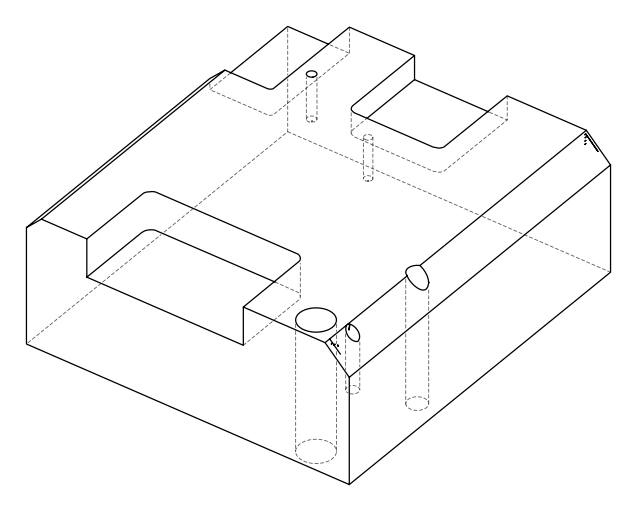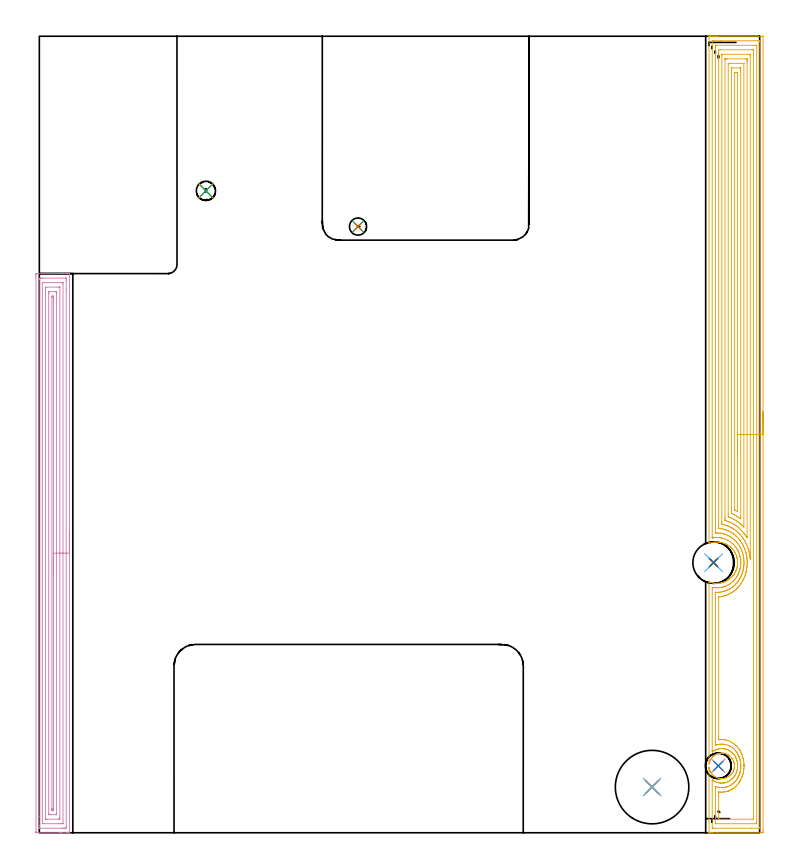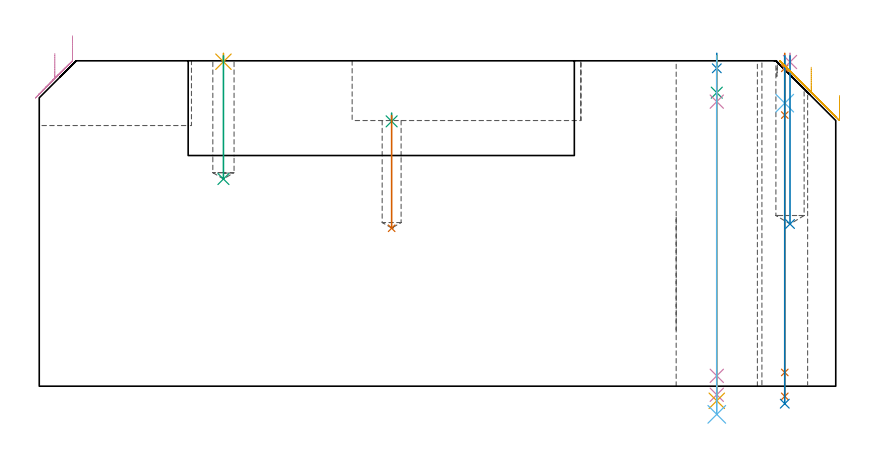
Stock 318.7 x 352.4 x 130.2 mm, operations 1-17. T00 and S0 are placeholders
(PLAN: 20 operations, 14 tool changes, 166.5 min)
(1 SPOT_DRILL | STEP1HOLE | NXT0321_9005460120000 | 0.05 min | 181 mm3)
(2 SPOT_DRILL_1 | STEP1HOLE_1 | NXT0321_9005460120000 | 0.05 min | 183 mm3)
(3 SPOT_DRILL_2 | STEP1POCKET | NXT0321_9005460120000 | 0.03 min | 2578 mm3)
(4 SPOT_DRILL_3 | STEP1POCKET_1 | NXT0321_9005460120000 | 0.03 min | 1 mm3)
(5 SPOT_DRILL_4 | STEP1POCKET_2 | NXT0321_9005460120000 | 0.03 min | 1 mm3)
(6 DRILL_BLIND_HOLE_INTO_CENTER | STEP1HOLE | UGT0301_508 | 0.08 min | 1298 mm3)
(7 GUN_DRILL_THROUGH_HOLE | STEP1HOLE | UGT0307_008 | 0.65 min | 10942 mm3)
(8 DRILL_TO_ENLARGE_THROUGH_HOLE | STEP1HOLE | UGT0301_252 | 0.56 min | 21782 mm3)
(9 DRILL_BLIND_HOLE_INTO_CENTER_1 | STEP1HOLE_1 | UGT0301_480 | 0.06 min | 508 mm3)
(10 GUN_DRILL_THROUGH_HOLE_1 | STEP1HOLE_1 | UGT0307_005 | 0.61 min | 6412 mm3)
(11 SPADE_DRILL_TO_ENLARGE_THROUGH_HOLE | STEP1HOLE_1 | UGT0306_010 | 0.55 min | 31734 mm3)
(12 DRILL_TO_ENLARGE_THROUGH_HOLE_1 | STEP1HOLE_1 | UGT0301_001 | 0.58 min | 69119 mm3)
(13 DRILL_BLIND_HOLE_INTO_CENTER_2 | STEP1POCKET | UGT0301_195 | 0.19 min | 1901 mm3)
(14 DRILL_BLIND_HOLE_INTO_CENTER_3 | STEP1POCKET_1 | UGT0301_508 | 0.27 min | 6298 mm3)
(15 DRILL_BLIND_HOLE_INTO_CENTER_4 | STEP1POCKET_2 | UGT0301_480 | 0.2 min | 2574 mm3)
(16 AREA_MILL | FG_CHAMFER_SURFACE | UGT0205_001 | 12.08 min | 27877 mm3)
(17 AREA_MILL_1 | FG_CHAMFER_SURFACE_1 | UGT0205_001 | 25.36 min | 99007 mm3)
(18 MILL_CORNER_NOTCH_RECTANGULAR | CORNER_NOTCH_RECTANGULAR | NXT0201_008 | Follow Part, ap 1.5, ae 75% | 63.36 min | 164753 mm3)
(19 MILL_SLOT | SLOT_PARTIAL_RECTANGULAR | NXT0201_012 | Follow Part, ap 4, ae 75% | 40.22 min | 486345 mm3)
(20 MILL_SLOT_1 | SLOT_PARTIAL_RECTANGULAR_1 | NXT0201_011 | Follow Part, ap 3, ae 75% | 21.58 min | 194143 mm3)
(TOOL NXT0321_9005460120000 | NC Spot Drill, 142deg, 12mm, Carbide, Uncoated | D12 PA142 FL30 Z2)
(TOOL UGT0301_508 | Carbide Drill 11.3 mm | D11.3 PA118 FL94 Z2)
(TOOL UGT0307_008 | Gun Drill 11 mm | D11 PA130 FL24 Z1)
(TOOL UGT0301_252 | Twist Drill 18.3 mm | D18.3 PA118 FL135 Z2)
(TOOL UGT0301_480 | Carbide Drill 8.5 mm | D8.5 PA118 FL75 Z2)
(TOOL UGT0307_005 | Gun Drill 8.3 mm | D8.3 PA130 FL24 Z1)
(TOOL UGT0306_010 | Spade Drill 19.5mm | D19.5 PA132 FL10 Z2)
(TOOL UGT0301_001 | Twist Drill 32.5 mm | D32.5 PA118 FL185 Z2)
(TOOL UGT0301_195 | Twist Drill 7.6 mm | D7.6 PA118 FL73 Z2)
(TOOL UGT0205_001 | Chamfer Mill 20 x 3 x 45 deg. | D20 FL50 Z2)
(TOOL NXT0201_008 | ENDMILL 6mm [2P460-0600-NA 1630] | D6 FL26 Z6)
(TOOL NXT0201_012 | ENDMILL 16mm [2P460-1600-NA 1630] | D16 FL38 Z6)
(TOOL NXT0201_011 | ENDMILL 12mm [2P460-1200-NA 1630] | D12 FL38 Z6)
(OP 1 SPOT_DRILL)
G17 G21 G94 G90
T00 M6
G54
G17 G0 G90 X298.3 Y119.5 S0 M3
G43 Z140.2 H0
G94 G81 G98 Z127.2 F250. R133.2
G80
M5
M2
(OP 2 SPOT_DRILL_1)
G17 G21 G94 G90
T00 M6
G54
G17 G0 G90 X271.1 Y20.2 S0 M3
G43 Z140.2 H0
G94 G81 G98 Z127.2 F250. R133.2
G80
M5
M2
(OP 3 SPOT_DRILL_2)
G17 G21 G94 G90
T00 M6
G54
G17 G0 G90 X141. Y268.2 S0 M3
G43 Z140.2 H0
G94 G81 G98 Z105.973 F250. R109.3
G80
M5
M2
(OP 4 SPOT_DRILL_3)
G17 G21 G94 G90
T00 M6
G54
G17 G0 G90 X300.4 Y29.6 S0 M3
G43 Z140.2 H0
G94 G81 G98 Z129.714 F250. R133.2
G80
M5
M2
(OP 5 SPOT_DRILL_4)
G17 G21 G94 G90
T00 M6
G54
G17 G0 G90 X73.7 Y284. S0 M3
G43 Z140.2 H0
G94 G81 G98 Z129.834 F250. R133.2
G80
M5
M2
(OP 6 DRILL_BLIND_HOLE_INTO_CENTER)
G17 G21 G94 G90
T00 M6
G54
G17 G0 G90 X298.3 Y119.5 S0 M3
G43 Z140.2 H0
G94 G81 G98 Z113.25 F250. R132.2
G80
M5
M2
(OP 7 GUN_DRILL_THROUGH_HOLE)
G17 G21 G94 G90
T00 M6
G54
G17 G0 G90 X298.3 Y119.5 M8
G43 Z140.2 H0
Z128.221
S716 M3
G94 G1 Z108.49 F125. M26
G4 X.084
Z5.5 F250.
G4 X.084
Z-4.065 F125.
G4 X.084
M5
M9
G0 Z128.221
Z140.2
M2
(OP 8 DRILL_TO_ENLARGE_THROUGH_HOLE)
G17 G21 G94 G90
T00 M6
G54
G17 G0 G90 X298.3 Y119.5 S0 M3
G43 Z140.2 H0
G94 G73 G98 Z-6.998 F250. Q17.15 R132.2
G80
M5
M2
(OP 9 DRILL_BLIND_HOLE_INTO_CENTER_1)
G17 G21 G94 G90
T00 M6
G54
G17 G0 G90 X271.1 Y20.2 S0 M3
G43 Z140.2 H0
G94 G81 G98 Z117.45 F250. R132.2
G80
M5
M2
(OP 10 GUN_DRILL_THROUGH_HOLE_1)
G17 G21 G94 G90
T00 M6
G54
G17 G0 G90 X271.1 Y20.2 M8
G43 Z140.2 H0
Z127.744
S716 M3
G94 G1 Z113.858 F125. M26
G4 X.084
Z4.15 F250.
G4 X.084
Z-3.435 F125.
G4 X.084
M5
M9
G0 Z127.744
Z140.2
M2
(OP 11 SPADE_DRILL_TO_ENLARGE_THROUGH_HOLE)
G17 G21 G94 G90
T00 M6
G54
G17 G0 G90 X271.1 Y20.2 S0 M3
G43 Z140.2 H0
G94 G73 G98 Z-5.841 F250. Q19.434 R132.2
G80
M5
M2
(OP 12 DRILL_TO_ENLARGE_THROUGH_HOLE_1)
G17 G21 G94 G90
T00 M6
G54
G17 G0 G90 X271.1 Y20.2 S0 M3
G43 Z140.2 H0
G94 G73 G98 Z-11.264 F250. Q28.293 R132.2
G80
M5
M2
(OP 13 DRILL_BLIND_HOLE_INTO_CENTER_2)
G17 G21 G94 G90
T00 M6
G54
G17 G0 G90 X141. Y268.2 S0 M3
G43 Z140.2 H0
G94 G81 G98 Z63.2 F250. R108.3
G80
M5
M2
(OP 14 DRILL_BLIND_HOLE_INTO_CENTER_3)
G17 G21 G94 G90
T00 M6
G54
G17 G0 G90 X300.4 Y29.6 S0 M3
G43 Z140.2 H0
G94 G81 G98 Z64.9 F250. R132.2
G80
M5
M2
(OP 15 DRILL_BLIND_HOLE_INTO_CENTER_4)
G17 G21 G94 G90
T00 M6
G54
G17 G0 G90 X73.7 Y284. S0 M3
G43 Z140.2 H0
G94 G81 G98 Z82.9 F250. R132.2
G80
M5
M2
(OP 16 AREA_MILL)
G17 G21 G94 G90
T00 M6
G54
G17 G0 G90 X13.3 Y133.7 S1061 M3
G43 Z140.2 H0
G94 G1 Y133.662 Z139.328 F250.
Y133.548 Z138.463
Y133.359 Z137.612
Y133.097 Z136.78
Y132.763 Z135.974
Y132.36 Z135.2
Y131.892 Z134.464
Y131.36 Z133.772
Y130.771 Z133.129
Y130.128 Z132.539
Y129.436 Z132.008
Y128.7 Z131.54
Y127.926 Z131.137
Y127.12 Z130.803
Y126.288 Z130.541
Y125.436 Z130.352
Y124.572 Z130.238
Y123.7 Z130.2
Y0.154
X13.298 Y0.01 Z130.189
X13.169 Y0.003 Z130.062
X13.034 Y0. Z129.933
X12.641 Z129.54
X12.037 Z128.932
X9.982 Z126.879
X9.407 Z126.302
X8.818 Z125.713
X-1.114 Z115.783
X-1.405 Y0.003 Z115.492
X-1.492 Y0.01 Z115.405
X-1.499 Y0.099 Z115.399
X-1.5 Y0.6 Z115.4
Y246.301
X-1.499 Y246.8 Z115.401
X-1.496 Y247.189 Z115.402
X-1.492 Y247.39 Z115.405
X-1.114 Y247.395 Z115.783
X-0.525 Y247.4 Z116.372
X9.407 Z126.302
X9.982 Z126.879
X10.284 Z127.181
X12.037 Z128.932
X12.641 Z129.54
X13.034 Z129.934
X13.169 Y247.397 Z130.062
X13.298 Y247.39 Z130.189
X13.3 Y247.246 Z130.2
Y123.7
X11.886 Z128.786
X11.885 Y2.539 Z128.785
X11.884 Y2.384 Z128.784
X11.879 Y2.024 Z128.779
X11.53 Y2.008 Z128.43
X11.161 Y2.003 Z128.061
X10.661 Y2. Z127.561
X10.284 Z127.184
X0.139 Z117.039
X-0.022 Y2.003 Z116.878
X-0.048 Y2.005 Z116.852
X-0.073 Y2.009 Z116.827
X-0.079 Y2.041 Z116.821
X-0.083 Y2.227 Z116.817
X-0.085 Y2.384 Z116.815
X-0.086 Y3.121 Z116.814
Y7.303
X-0.085 Y244.861 Z116.815
X-0.084 Y245.016 Z116.816
X-0.079 Y245.376 Z116.821
X0.27 Y245.392 Z117.17
X0.639 Y245.397 Z117.539
X1.139 Y245.4 Z118.039
X1.516 Z118.416
X11.661 Z128.561
X11.822 Y245.397 Z128.722
X11.848 Y245.395 Z128.748
X11.873 Y245.391 Z128.773
X11.879 Y245.359 Z128.779
X11.883 Y245.173 Z128.783
X11.885 Y245.016 Z128.785
X11.886 Y244.279 Z128.786
Y240.511
Y123.7
X10.472 Z127.372
X10.471 Y4.168 Z127.371
X10.469 Y4.072 Z127.369
X10.467 Y4.026 Z127.367
X10.465 Y4.01 Z127.365
X10.444 Y4.005 Z127.344
X10.284 Y4.002 Z127.184
X9.572 Y4. Z126.472
X1.681 Z118.581
X1.516 Y4.003 Z118.416
X1.352 Y4.008 Z118.252
X1.335 Y4.01 Z118.235
X1.333 Y4.021 Z118.233
X1.33 Y4.053 Z118.23
X1.329 Y4.104 Z118.229
X1.328 Y4.168 Z118.228
X1.329 Y243.232 Z118.229
X1.331 Y243.328 Z118.231
X1.333 Y243.374 Z118.233
X1.335 Y243.39 Z118.235
X1.356 Y243.395 Z118.256
X1.516 Y243.398 Z118.416
X2.228 Y243.4 Z119.128
X10.119 Z127.019
X10.284 Y243.397 Z127.184
X10.448 Y243.392 Z127.348
X10.465 Y243.39 Z127.365
X10.467 Y243.379 Z127.367
X10.47 Y243.347 Z127.37
X10.471 Y243.296 Z127.371
Y243.232
X10.472 Y123.7 Z127.372
X9.057 Z125.957
Y6.844
X9.054 Y6.311 Z125.954
X9.05 Y6.13 Z125.95
X9.042 Y6.01 Z125.942
X8.483 Y6. Z125.383
X3.222 Z120.122
X2.856 Y6.004 Z119.756
X2.765 Y6.008 Z119.665
X2.749 Y6.011 Z119.649
X2.747 Y6.023 Z119.647
X2.744 Y6.055 Z119.644
X2.743 Y6.125 Z119.643
Y240.556
X2.746 Y241.089 Z119.646
X2.75 Y241.27 Z119.65
X2.758 Y241.39 Z119.658
X3.317 Y241.4 Z120.217
X8.578 Z125.478
X8.944 Y241.396 Z125.844
X9.035 Y241.392 Z125.935
X9.051 Y241.389 Z125.951
X9.053 Y241.377 Z125.953
X9.055 Y241.345 Z125.955
X9.057 Y241.275 Z125.957
Y123.7
X7.643 Z124.543
Y8.639
X7.641 Y8.187 Z124.541
X7.639 Y8.077 Z124.539
X7.636 Y8.025 Z124.536
X7.631 Y8.01 Z124.531
X7.599 Y8.008 Z124.499
X7.392 Y8.002 Z124.292
X5.023 Y8. Z121.923
X4.763 Z121.663
X4.291 Y8.004 Z121.191
X4.184 Y8.008 Z121.084
X4.165 Y8.01 Z121.065
X4.163 Y8.026 Z121.063
X4.16 Y8.078 Z121.06
X4.158 Y8.186 Z121.058
X4.157 Y8.617 Z121.057
Y238.762
X4.159 Y239.213 Z121.059
X4.161 Y239.323 Z121.061
X4.164 Y239.375 Z121.064
X4.169 Y239.39 Z121.069
X4.201 Y239.392 Z121.101
X4.408 Y239.398 Z121.308
X6.777 Y239.4 Z123.677
X7.037 Z123.937
X7.509 Y239.396 Z124.409
X7.616 Y239.392 Z124.516
X7.635 Y239.39 Z124.535
X7.637 Y239.374 Z124.537
X7.64 Y239.322 Z124.54
X7.642 Y239.214 Z124.542
X7.643 Y238.783 Z124.543
Y123.7
X6.229 Z123.129
X6.228 Y10.412 Z123.128
X6.227 Y10.079 Z123.127
X6.224 Y10.031 Z123.124
X6.222 Y10.01 Z123.122
X6.203 Y10.008 Z123.103
X6.102 Y10.004 Z123.002
X5.9 Y10.001 Z122.8
X5.765 Y10.002 Z122.665
X5.657 Y10.005 Z122.557
X5.587 Y10.01 Z122.487
X5.577 Y10.015 Z122.477
X5.575 Y10.034 Z122.475
X5.573 Y10.077 Z122.473
X5.571 Y10.412 Z122.471
Y10.747
X5.572 Y236.988 Z122.472
X5.573 Y237.321 Z122.473
X5.576 Y237.369 Z122.476
X5.578 Y237.39 Z122.478
X5.597 Y237.392 Z122.497
X5.698 Y237.396 Z122.598
X5.9 Y237.399 Z122.8
X6.035 Y237.398 Z122.935
X6.143 Y237.395 Z123.043
X6.213 Y237.39 Z123.113
X6.223 Y237.385 Z123.123
X6.225 Y237.366 Z123.125
X6.227 Y237.323 Z123.127
X6.228 Y236.988 Z123.128
X6.229 Y236.653 Z123.129
Y123.7
Y122.828 Z123.167
Y121.964 Z123.281
Y121.112 Z123.47
Y120.28 Z123.732
Y119.474 Z124.066
Y118.7 Z124.469
Y117.964 Z124.937
Y117.272 Z125.468
Y116.629 Z126.058
Y116.04 Z126.701
Y115.508 Z127.393
Y115.04 Z128.129
Y114.637 Z128.903
Y114.303 Z129.709
Y114.041 Z130.541
Y113.852 Z131.392
Y113.738 Z132.257
Y113.7 Z133.129
G0 Z140.2
M5
M2
(OP 17 AREA_MILL_1, part 1 of 2)
G17 G21 G94 G90
T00 M6
G54
G17 G0 G90 X320.2 Y186.2 S1061 M3
G43 Z140.2 H0
Z116.3
G94 G1 Y186.162 Z115.428 F250.
Y186.048 Z114.564
Y185.859 Z113.712
Y185.597 Z112.88
Y185.263 Z112.074
Y184.86 Z111.3
Y184.392 Z110.564
Y183.86 Z109.872
Y183.271 Z109.229
Y182.628 Z108.64
Y181.936 Z108.108
Y181.2 Z107.64
Y180.426 Z107.237
Y179.62 Z106.903
Y178.788 Z106.641
Y177.936 Z106.452
Y177.072 Z106.338
Y176.2 Z106.3
Y1.036
X320.199 Y0.621 Z106.301
X320.195 Y0.148 Z106.303
X320.192 Y0.009 Z106.306
X319.728 Y0. Z106.769
X300.034 Z126.461
X297.655 Z128.84
X296.968 Z129.532
X296.667 Z129.832
X296.312 Z130.179
X296.303 Y0.007 Z130.188
X296.3 Y0.174 Z130.2
Y28.767
X296.306 Y28.774 Z130.194
X296.31 Y28.772 Z130.19
X296.312 Y28.767 Z130.188
X296.315 Y28.753 Z130.185
X296.339 Y28.599 Z130.16
X296.403 Y28.3 Z130.096
X296.428 Y28.2 Z130.072
X296.483 Y28.002 Z130.017
X296.513 Y27.903 Z129.987
X296.58 Y27.704 Z129.92
X296.616 Y27.605 Z129.884
X296.656 Y27.506 Z129.844
X296.788 Y27.208 Z129.712
X296.935 Y26.91 Z129.565
X297.005 Y26.783 Z129.495
X297.079 Y26.658 Z129.421
X297.108 Y26.613 Z129.392
X297.436 Y26.154 Z129.064
X297.797 Y25.72 Z128.703
X297.876 Y25.637 Z128.624
X297.958 Y25.558 Z128.542
X298.386 Y25.19 Z128.114
X298.837 Y24.855 Z127.663
X298.878 Y24.827 Z127.622
X299.292 Y24.6 Z127.208
X299.716 Y24.401 Z126.784
X300.153 Y24.238 Z126.347
X300.595 Y24.114 Z125.905
X301.034 Y24.027 Z125.466
X301.475 Y23.976 Z125.025
X301.914 Y23.961 Z124.586
X302.354 Y23.979 Z124.146
X302.795 Y24.032 Z123.705
X303.233 Y24.121 Z123.267
X303.676 Y24.248 Z122.824
X304.112 Y24.413 Z122.388
X304.522 Y24.607 Z121.978
X304.922 Y24.827 Z121.578
X304.992 Y24.874 Z121.508
X305.444 Y25.213 Z121.056
X305.871 Y25.588 Z120.629
X306.002 Y25.72 Z120.498
X306.364 Y26.154 Z120.136
X306.692 Y26.613 Z119.808
X306.75 Y26.705 Z119.75
X306.765 Y26.735 Z119.735
X306.891 Y26.98 Z119.605
X306.955 Y27.101 Z119.543
X307.137 Y27.506 Z119.361
X307.294 Y27.949 Z119.206
X307.409 Y28.399 Z119.088
X307.489 Y28.844 Z119.01
X307.523 Y29.214 Z118.971
X307.532 Y29.292 Z118.965
X307.533 Y29.606 Z118.956
X307.536 Y29.739 Z118.957
X307.52 Y30. Z118.975
X307.512 Y30.107 Z118.981
X307.508 Y30.185 Z118.988
X307.444 Y30.633 Z119.054
X307.343 Y31.078 Z119.157
X307.272 Y31.299 Z119.226
X307.199 Y31.528 Z119.299
X307.047 Y31.894 Z119.449
X307.016 Y31.971 Z119.482
X306.749 Y32.492 Z119.749
X306.63 Y32.682 Z119.867
X306.505 Y32.864 Z119.992
X306.484 Y32.89 Z120.013
X306.372 Y33.027 Z120.118
X306.211 Y33.235 Z120.289
X306.2 Y33.248 Z120.3
X305.871 Y33.613 Z120.629
X305.723 Y33.757 Z120.777
X305.365 Y34.05 Z121.135
X304.992 Y34.32 Z121.508
X304.713 Y34.493 Z121.787
X304.427 Y34.65 Z122.073
X304.112 Y34.79 Z122.388
X303.676 Y34.952 Z122.824
X303.233 Y35.079 Z123.267
X302.795 Y35.168 Z123.705
X302.354 Y35.221 Z124.146
X301.914 Y35.239 Z124.586
X301.475 Y35.224 Z125.025
X301.034 Y35.173 Z125.466
X300.595 Y35.086 Z125.905
X300.153 Y34.962 Z126.347
X299.716 Y34.801 Z126.784
X299.374 Y34.65 Z127.126
X298.837 Y34.336 Z127.663
X298.449 Y34.06 Z128.051
X298.076 Y33.757 Z128.424
X297.958 Y33.642 Z128.542
X297.613 Y33.264 Z128.887
X297.296 Y32.864 Z129.204
X297.079 Y32.54 Z129.421
X297.007 Y32.418 Z129.493
X296.777 Y31.971 Z129.723
X296.696 Y31.792 Z129.804
X296.623 Y31.614 Z129.877
X296.56 Y31.435 Z129.94
X296.501 Y31.257 Z129.999
X296.419 Y30.967 Z130.081
X296.324 Y30.542 Z130.175
X296.306 Y30.49 Z130.192
X296.3 Y30.554 Z130.2
Y110.972
X296.305 Y111.033 Z130.193
X296.383 Y111.011 Z130.116
X296.495 Y110.972 Z130.005
X296.62 Y110.925 Z129.88
X297.079 Y110.777 Z129.421
X297.861 Y110.56 Z128.639
X297.958 Y110.541 Z128.542
X298.397 Y110.466 Z128.103
X298.837 Y110.408 Z127.663
X299.276 Y110.372 Z127.224
X299.716 Y110.357 Z126.784
X300.156 Y110.363 Z126.344
X300.595 Y110.391 Z125.905
X301.036 Y110.44 Z125.464
X301.475 Y110.509 Z125.025
X301.738 Y110.56 Z124.761
X302.353 Y110.723 Z124.145
X302.794 Y110.862 Z123.703
X302.952 Y110.922 Z123.544
X303.231 Y111.027 Z123.265
X303.674 Y111.221 Z122.822
X304.15 Y111.453 Z122.347
X304.177 Y111.47 Z122.318
X304.277 Y111.529 Z122.214
X304.535 Y111.68 Z121.964
X304.575 Y111.704 Z121.924
X304.991 Y111.975 Z121.508
X305.497 Y112.346 Z121.
X305.601 Y112.435 Z120.894
X305.871 Y112.662 Z120.629
X306.173 Y112.944 Z120.325
X306.331 Y113.103 Z120.168
X306.466 Y113.239 Z120.031
X306.701 Y113.504 Z119.798
X306.749 Y113.559 Z119.748
X306.778 Y113.598 Z119.717
X306.902 Y113.753 Z119.598
X306.939 Y113.802 Z119.56
X307.196 Y114.132 Z119.3
X307.282 Y114.258 Z119.216
X307.367 Y114.385 Z119.13
X307.474 Y114.546 Z119.02
X307.627 Y114.772 Z118.869
X307.776 Y115.025 Z118.721
X308.005 Y115.469 Z118.493
X308.212 Y115.919 Z118.285
X308.25 Y116.011 Z118.25
X308.271 Y116.064 Z118.228
X308.318 Y116.184 Z118.179
X308.366 Y116.307 Z118.13
X308.507 Y116.699 Z117.99
X308.532 Y116.78 Z117.966
X308.542 Y116.812 Z117.957
X308.661 Y117.257 Z117.836
X308.764 Y117.705 Z117.734
X308.783 Y117.814 Z117.715
X308.843 Y118.151 Z117.657
X308.882 Y118.475 Z117.614
X308.892 Y118.567 Z117.6
X308.896 Y118.598 Z117.597
X308.912 Y118.807 Z117.581
X308.93 Y119.044 Z117.562
X308.934 Y119.182 Z117.555
X308.949 Y119.491 Z117.549
X308.948 Y119.494
X308.946 Y119.535 Z117.548
X308.942 Y119.644 Z117.553
X308.932 Y119.891 Z117.559
X308.931 Y119.938 Z117.561
X308.9 Y120.384 Z117.597
X308.881 Y120.544 Z117.618
X308.845 Y120.831 Z117.653
X308.768 Y121.277 Z117.73
X308.666 Y121.725 Z117.831
X308.605 Y121.957 Z117.895
X308.548 Y122.17 Z117.952
X308.53 Y122.229 Z117.97
X308.508 Y122.301 Z117.991
X308.404 Y122.588 Z118.093
X308.37 Y122.684 Z118.127
X308.22 Y123.063 Z118.278
X308.013 Y123.512 Z118.483
X307.788 Y123.956 Z118.712
X307.629 Y124.23 Z118.87
X307.535 Y124.375 Z118.963
X307.428 Y124.543 Z119.072
X307.367 Y124.631 Z119.132
X307.216 Y124.849 Z119.284
X307.19 Y124.882 Z119.31
X307.073 Y125.03 Z119.423
X306.75 Y125.445 Z119.75
X306.62 Y125.596 Z119.88
X306.486 Y125.742 Z120.013
X306.183 Y126.047 Z120.317
X305.871 Y126.341 Z120.629
X305.835 Y126.372 Z120.665
X305.698 Y126.491 Z120.801
X305.522 Y126.635 Z120.976
X304.992 Y127.025 Z121.508
X304.936 Y127.062 Z121.564
X304.718 Y127.203 Z121.776
X304.591 Y127.287 Z121.905
X304.185 Y127.528 Z122.313
X304.111 Y127.567 Z122.386
X303.835 Y127.7 Z122.658
X303.673 Y127.779 Z122.822
X303.581 Y127.82 Z122.916
X303.231 Y127.973 Z123.265
X302.952 Y128.078 Z123.543
X302.794 Y128.138 Z123.703
X302.353 Y128.281 Z124.145
X302.09 Y128.355 Z124.409
X302.022 Y128.372 Z124.478
X301.826 Y128.421 Z124.674
X301.475 Y128.491 Z125.025
X301.036 Y128.56 Z125.464
X300.595 Y128.609 Z125.905
X300.156 Y128.637 Z126.344
X299.716 Y128.643 Z126.784
X299.276 Y128.628 Z127.224
X298.837 Y128.587 Z127.663
X297.958 Y128.456 Z128.542
X297.774 Y128.421 Z128.726
X297.079 Y128.224 Z129.421
X296.634 Y128.08 Z129.866
X296.307 Y127.968 Z130.193
X296.3 Y128.396 Z130.2
Y352.226
X296.303 Y352.393 Z130.188
X296.312 Y352.4 Z130.179
X296.667 Z129.832
X296.968 Z129.532
X297.655 Z128.84
X298.881 Z127.616
X299.421 Z127.074
X300.034 Z126.461
X319.728 Z106.769
X320.001 Y352.397 Z106.497
X320.192 Y352.39 Z106.306
X320.199 Y352.196 Z106.299
X320.2 Y176.2 Z106.3
X318.786 Z107.714
X318.785 Y2.095 Z107.715
X318.784 Y2.043 Z107.716
X318.782 Y2.019 Z107.718
X318.78 Y2.013 Z107.72
X318.767 Y2.01 Z107.733
X318.363 Y2.002 Z108.137
X315.164 Y2. Z111.336
X298.538 Y2.001 Z127.962
X298.055 Y2.003 Z128.445
X297.826 Y2.01 Z128.674
X297.721 Y2.025 Z128.779
X297.715 Y2.347 Z128.785
Y2.408
Y22.959
X297.721 Y23.337 Z128.779
X297.724 Y23.412 Z128.776
X297.812 Y23.353 Z128.688
X297.898 Y23.294 Z128.602
X298.383 Y22.959 Z128.117
X298.538 Y22.871 Z127.962
X298.728 Y22.767 Z127.772
X299.421 Y22.453 Z127.079
X299.735 Y22.336 Z126.765
X300.175 Y22.195 Z126.325
X300.304 Y22.165 Z126.196
X300.745 Y22.065 Z125.755
X301.187 Y22.006 Z125.313
X301.253 Y21.998 Z125.247
X301.676 Y21.979 Z124.824
X302.07 Y21.973 Z124.43
X302.16 Y21.974 Z124.34
X302.546 Y22.004 Z123.954
X302.952 Y22.046 Z123.548
X302.97 Y22.048 Z123.53
X303.061 Y22.065 Z123.439
X303.684 Y22.219 Z122.816
X303.835 Y22.263 Z122.665
X304.347 Y22.441 Z122.153
X304.718 Y22.601 Z121.782
X304.959 Y22.715 Z121.541
X305.423 Y22.959 Z121.077
X305.533 Y23.028 Z120.967
X305.601 Y23.077 Z120.899
X306.041 Y23.408 Z120.459
X306.484 Y23.775 Z120.016
X306.526 Y23.81 Z119.974
X306.572 Y23.853 Z119.928
X306.842 Y24.124 Z119.658
X306.962 Y24.262 Z119.538
X307.367 Y24.745 Z119.133
X307.368 Y24.746 Z119.132
X307.731 Y25.271 Z118.769
X307.945 Y25.64 Z118.555
X308.011 Y25.76 Z118.489
X308.051 Y25.841 Z118.449
X308.25 Y26.258 Z118.25
X308.333 Y26.449 Z118.167
X308.366 Y26.533 Z118.134
X308.568 Y27.105 Z117.932
X308.657 Y27.427 Z117.843
X308.755 Y27.809 Z117.745
X308.848 Y28.32 Z117.652
X308.87 Y28.453 Z117.63
X308.884 Y28.572 Z117.616
X308.939 Y29.214 Z117.561
X308.944 Y29.405 Z117.556
X308.947 Y29.751 Z117.553
X308.932 Y30.107 Z117.568
X308.926 Y30.212 Z117.574
X308.915 Y30.328 Z117.585
X308.828 Y31.001 Z117.672
X308.752 Y31.386 Z117.748
X308.626 Y31.894 Z117.874
X308.533 Y32.191 Z117.967
X308.469 Y32.389 Z118.031
X308.364 Y32.673 Z118.136
X308.316 Y32.788 Z118.184
X308.25 Y32.937 Z118.25
X307.879 Y33.681 Z118.621
X307.685 Y34.001 Z118.815
X307.367 Y34.445 Z119.133
X307.266 Y34.575 Z119.234
X306.904 Y34.996 Z119.596
X306.696 Y35.224 Z119.804
X306.484 Y35.439 Z120.016
X306.453 Y35.468 Z120.047
X305.976 Y35.843 Z120.524
X305.601 Y36.114 Z120.899
X305.452 Y36.211 Z121.048
X305.209 Y36.362 Z121.291
X304.891 Y36.529 Z121.609
X304.718 Y36.607 Z121.782
X304.304 Y36.781 Z122.196
X303.835 Y36.937 Z122.665
X303.497 Y37.034 Z123.003
X303.078 Y37.128 Z123.422
X302.952 Y37.146 Z123.548
X302.535 Y37.197 Z123.965
X302.093 Y37.232 Z124.407
X302.07 Z124.43
X301.641 Y37.22 Z124.859
X301.241 Y37.2 Z125.259
X301.187 Y37.194 Z125.313
X300.8 Y37.136 Z125.7
X300.482 Y37.076 Z126.018
X300.304 Y37.033 Z126.196
X299.788 Y36.884 Z126.712
X299.421 Y36.749 Z127.079
X299.149 Y36.637 Z127.351
X298.997 Y36.568 Z127.503
X298.601 Y36.362 Z127.899
X298.561 Y36.339 Z127.939
X298.538 Y36.325 Z127.962
X298.249 Y36.144 Z128.251
X298.023 Y35.99 Z128.477
X297.759 Y35.811 Z128.741
X297.729 Y35.792 Z128.771
X297.721 Y35.791 Z128.779
X297.72 Y35.82 Z128.78
X297.717 Y35.98 Z128.783
X297.714 Y36.302 Z128.786
Y36.362
X297.715 Y107.845 Z128.785
X297.718 Y108.261 Z128.782
X297.721 Y108.469 Z128.779
X297.727 Y108.558 Z128.773
X297.847 Y108.544 Z128.653
X298.538 Y108.449 Z127.962
X298.861 Y108.411 Z127.639
X299.421 Y108.377 Z127.079
X299.787 Y108.368 Z126.713
X300.304 Y108.381 Z126.196
X300.637 Y108.401 Z125.863
X301.187 Y108.461 Z125.313
X301.424 Y108.497 Z125.076
X302.07 Y108.621 Z124.43
X302.165 Y108.641 Z124.335
X302.54 Y108.738 Z123.96
X302.857 Y108.835 Z123.643
X302.952 Y108.868 Z123.548
X303.507 Y109.07 Z122.993
X303.835 Y109.207 Z122.665
X304.128 Y109.336 Z122.372
X304.737 Y109.632 Z121.763
X305.271 Y109.966 Z121.229
X305.601 Y110.181 Z120.899
X305.802 Y110.322 Z120.698
X306.081 Y110.525 Z120.419
X306.305 Y110.707 Z120.195
X306.484 Y110.86 Z120.016
X306.777 Y111.123 Z119.723
X307.087 Y111.419 Z119.413
X307.367 Y111.708 Z119.133
X307.649 Y112.027 Z118.851
X307.879 Y112.312 Z118.621
X308.041 Y112.524 Z118.459
X308.25 Y112.807 Z118.25
X308.412 Y113.042 Z118.088
X308.522 Y113.206 Z117.978
X308.76 Y113.583 Z117.74
X309.049 Y114.099 Z117.451
X309.067 Y114.133 Z117.433
X309.078 Y114.155 Z117.422
X309.133 Y114.266 Z117.367
X309.36 Y114.763 Z117.14
X309.46 Y114.993 Z117.04
X309.619 Y115.395 Z116.881
X309.797 Y115.886 Z116.703
X309.819 Y115.953 Z116.681
X309.836 Y116.008 Z116.664
X309.85 Y116.055 Z116.65
X310.016 Y116.677 Z116.484
X310.035 Y116.76 Z116.465
X310.04 Y116.78 Z116.46
X310.121 Y117.173 Z116.379
X310.181 Y117.506 Z116.319
X310.209 Y117.674 Z116.291
X310.29 Y118.29 Z116.21
X310.313 Y118.567 Z116.187
X310.346 Y119.126 Z116.154
X310.357 Y119.461 Z116.143
X310.341 Y120.025 Z116.159
X310.319 Y120.354 Z116.181
X310.253 Y121.008 Z116.247
X310.222 Y121.248 Z116.278
X310.069 Y122.088 Z116.431
X310.057 Y122.141 Z116.443
X310.016 Y122.321 Z116.484
X309.817 Y123.035 Z116.683
X309.717 Y123.337 Z116.783
X309.492 Y123.928 Z117.008
X309.384 Y124.184 Z117.116
X309.133 Y124.734 Z117.367
X309.09 Y124.822 Z117.41
X309.044 Y124.912 Z117.456
X308.735 Y125.461 Z117.765
X308.576 Y125.715 Z117.924
X308.25 Y126.201 Z118.25
X307.94 Y126.609 Z118.56
X307.687 Y126.93 Z118.813
X307.367 Y127.295 Z119.133
X307.164 Y127.502 Z119.336
X306.484 Y128.144 Z120.016
X306.18 Y128.396 Z120.32
X305.601 Y128.819 Z120.899
X304.868 Y129.29 Z121.632
X304.718 Y129.374 Z121.782
X304.537 Y129.473 Z121.963
X303.835 Y129.793 Z122.665
X303.018 Y130.116 Z123.482
X302.952 Y130.138 Z123.548
X302.815 Y130.183 Z123.685
X302.07 Y130.381 Z124.43
X301.819 Y130.436 Z124.681
X301.187 Y130.539 Z125.313
X300.789 Y130.585 Z125.711
X300.304 Y130.619 Z126.196
X299.861 Y130.631 Z126.639
X299.421 Y130.623 Z127.079
X299.011 Y130.598 Z127.489
X298.538 Y130.544 Z127.962
X298.221 Y130.504 Z128.279
X297.795 Y130.445 Z128.705
X297.748 Y130.441 Z128.752
X297.721 Y130.44 Z128.779
X297.72 Y130.475 Z128.78
X297.717 Y130.655 Z128.783
X297.714 Y131.016 Z128.786
Y131.077
X297.715 Y350.305 Z128.785
X297.716 Y350.357 Z128.784
X297.718 Y350.381 Z128.782
X297.72 Y350.387 Z128.78
X297.733 Y350.39 Z128.767
X298.137 Y350.398 Z128.363
X301.336 Y350.4 Z125.164
X317.962 Y350.399 Z108.538
X318.445 Y350.397 Z108.055
X318.674 Y350.39 Z107.826
X318.779 Y350.375 Z107.721
X318.785 Y350.053 Z107.715
Y349.992
X318.786 Y176.2 Z107.714
X317.372 Z109.128
X317.371 Y4.793 Z109.129
X317.369 Y4.195 Z109.131
X317.366 Y4.048 Z109.134
X317.365 Y4.018 Z109.135
X317.335 Y4.01 Z109.165
X317.268 Y4.003 Z109.232
X317.079 Y4.001 Z109.421
X299.612 Z126.888
X299.421 Y4.005 Z127.079
X299.229 Y4.01 Z127.271
X299.135 Y4.026 Z127.365
X299.132 Y4.096 Z127.368
X299.13 Y4.195 Z127.37
X299.129 Y4.49 Z127.371
Y20.278
X299.131 Y20.426 Z127.369
X299.132 Y20.462 Z127.368
X299.134 Y20.47 Z127.366
X299.171 Y20.46 Z127.329
X299.271 Y20.43 Z127.229
X299.421 Y20.382 Z127.079
X299.747 Y20.278 Z126.753
X300.304 Y20.145 Z126.196
X300.948 Y20.037 Z125.552
X301.187 Y20.007 Z125.313
X301.474 Y19.988 Z125.026
X302.07 Y19.976 Z124.43
X302.355 Y19.99 Z124.145
X302.952 Y20.047 Z123.548
X303.154 Y20.074 Z123.346
X303.835 Y20.22 Z122.665
X303.883 Y20.231 Z122.617
X304.064 Y20.278 Z122.436
X304.55 Y20.448 Z121.95
X304.718 Y20.511 Z121.782
X305.176 Y20.709 Z121.324
X305.601 Y20.92 Z120.899
X305.765 Y21.006 Z120.735
X306.058 Y21.172 Z120.442
X306.311 Y21.347 Z120.189
X306.484 Y21.476 Z120.016
X306.814 Y21.732 Z119.686
X307.219 Y22.065 Z119.281
X307.297 Y22.136 Z119.203
X307.367 Y22.203 Z119.133
X307.742 Y22.58 Z118.758
X308.066 Y22.959 Z118.434
X308.149 Y23.061 Z118.351
X308.25 Y23.19 Z118.25
X308.528 Y23.571 Z117.972
X308.728 Y23.853 Z117.772
X308.883 Y24.105 Z117.617
X309.133 Y24.544 Z117.367
X309.202 Y24.676 Z117.298
X309.236 Y24.746 Z117.264
X309.483 Y25.285 Z117.017
X309.631 Y25.64 Z116.869
X309.734 Y25.925 Z116.766
X309.824 Y26.184 Z116.676
X309.933 Y26.533 Z116.567
X309.952 Y26.598 Z116.548
X310.016 Y26.835 Z116.484
X310.125 Y27.316 Z116.375
X310.147 Y27.427 Z116.353
X310.258 Y28.075 Z116.242
X310.286 Y28.32 Z116.214
X310.336 Y28.89 Z116.164
X310.354 Y29.214 Z116.146
X310.361 Y29.758 Z116.139
X310.346 Y30.107 Z116.154
X310.302 Y30.711 Z116.198
X310.266 Y31.001 Z116.234
X310.222 Y31.337 Z116.278
X310.15 Y31.758 Z116.35
X310.121 Y31.894 Z116.379
X310.016 Y32.353 Z116.484
X309.894 Y32.788 Z116.606
X309.841 Y32.965 Z116.659
X309.693 Y33.39 Z116.807
X309.578 Y33.681 Z116.922
X309.467 Y33.951 Z117.033
X309.21 Y34.497 Z117.29
X309.171 Y34.575 Z117.329
X309.133 Y34.65 Z117.367
X308.963 Y34.964 Z117.537
X308.839 Y35.17 Z117.661
X308.647 Y35.468 Z117.853
X308.25 Y36.01 Z118.25
X307.956 Y36.362 Z118.544
X307.68 Y36.676 Z118.82
X307.367 Y37. Z119.133
X307.081 Y37.256 Z119.419
X306.484 Y37.722 Z120.016
X306.241 Y37.897 Z120.259
X305.85 Y38.149 Z120.65
X305.601 Y38.287 Z120.899
X305.309 Y38.445 Z121.191
X304.718 Y38.689 Z121.782
X303.913 Y38.964 Z122.587
X303.835 Y38.985 Z122.665
X303.605 Y39.043 Z122.895
X302.952 Y39.154 Z123.548
X302.823 Y39.173 Z123.677
X302.07 Y39.224 Z124.43
X301.889 Y39.225 Z124.611
X301.187 Y39.192 Z125.313
X301.049 Y39.181 Z125.451
X300.697 Y39.131 Z125.803
X300.304 Y39.067 Z126.196
X300.283 Y39.063 Z126.217
X300.189 Y39.043 Z126.311
X299.585 Y38.876 Z126.915
X299.421 Y38.832 Z127.079
X299.135 Y38.759 Z127.365
X299.132 Y39.043 Z127.368
X299.13 Y39.337 Z127.37
X299.129 Y39.936 Z127.371
X299.128 Y40.232 Z127.372
X299.129 Y105.459 Z127.371
X299.132 Y106.058 Z127.368
X299.134 Y106.348 Z127.366
X299.144 Y106.373 Z127.356
X299.182 Y106.374 Z127.318
X299.264 Z127.236
X299.421 Y106.373 Z127.079
X299.995 Y106.37 Z126.505
X300.304 Y106.38 Z126.196
X300.832 Y106.417 Z125.668
X301.187 Y106.455 Z125.313
X301.616 Y106.517 Z124.884
X302.07 Y106.604 Z124.43
X302.354 Y106.664 Z124.146
X302.952 Y106.822 Z123.548
X303.053 Y106.85 Z123.447
X303.374 Y106.951 Z123.126
X303.714 Y107.074 Z122.786
X303.835 Y107.123 Z122.665
X304.339 Y107.335 Z122.161
X304.718 Y107.51 Z121.782
X305.373 Y107.845 Z121.127
X305.517 Y107.93 Z120.983
X305.601 Y107.982 Z120.899
X306.058 Y108.276 Z120.442
X306.484 Y108.568 Z120.016
X306.583 Y108.638 Z119.917
X306.717 Y108.738 Z119.783
X307.077 Y109.032 Z119.423
X307.367 Y109.281 Z119.133
X307.551 Y109.446 Z118.949
X307.749 Y109.632 Z118.751
X308. Y109.885 Z118.5
X308.25 Y110.146 Z118.25
X308.429 Y110.344 Z118.071
X308.585 Y110.525 Z117.915
X308.828 Y110.833 Z117.672
X309.133 Y111.226 Z117.367
X309.214 Y111.336 Z117.286
X309.273 Y111.419 Z117.227
X309.57 Y111.87 Z116.93
X309.854 Y112.312 Z116.646
X309.914 Y112.415 Z116.586
X310.016 Y112.599 Z116.484
X310.223 Y112.996 Z116.277
X310.327 Y113.206 Z116.173
X310.511 Y113.598 Z115.989
X310.73 Y114.099 Z115.77
X310.779 Y114.22 Z115.721
X310.899 Y114.528 Z115.601
X311.019 Y114.872 Z115.481
X311.058 Y114.993 Z115.442
X311.223 Y115.558 Z115.277
X311.31 Y115.886 Z115.19
X311.402 Y116.271 Z115.098
X311.509 Y116.78 Z114.991
X311.551 Y117.014 Z114.949
X311.65 Y117.674 Z114.85
X311.665 Y117.791 Z114.835
X311.703 Y118.158 Z114.797
X311.738 Y118.567 Z114.762
X311.74 Y118.609 Z114.76
X311.778 Y119.461 Z114.722
Y119.464
X311.744 Y120.354 Z114.756
X311.742 Y120.394 Z114.758
X311.66 Y121.248 Z114.84
X311.644 Y121.387 Z114.856
X311.583 Y121.789 Z114.917
X311.519 Y122.141 Z114.981
X311.456 Y122.471 Z115.044
X311.332 Y123.035 Z115.168
X311.164 Y123.66 Z115.336
X311.082 Y123.928 Z115.418
X310.899 Y124.458 Z115.601
X310.76 Y124.822 Z115.74
X310.667 Y125.057 Z115.833
X310.364 Y125.715 Z116.136
X310.016 Y126.395 Z116.484
X309.898 Y126.609 Z116.602
X309.735 Y126.893 Z116.765
X309.326 Y127.502 Z117.174
X309.133 Y127.77 Z117.367
X308.649 Y128.396 Z117.851
X308.25 Y128.857 Z118.25
X307.818 Y129.29 Z118.682
X307.367 Y129.715 Z119.133
X306.815 Y130.183 Z119.685
X306.484 Y130.428 Z120.016
X306.285 Y130.57 Z120.215
X305.75 Y130.926 Z120.75
X305.601 Y131.019 Z120.899
X305.508 Y131.077 Z120.992
X305. Y131.354 Z121.5
X304.718 Y131.486 Z121.782
X303.989 Y131.815 Z122.511
X303.835 Y131.875 Z122.665
X303.586 Y131.97 Z122.914
X302.952 Y132.174 Z123.548
X302.664 Y132.262 Z123.836
X302.317 Y132.351 Z124.183
X302.07 Y132.402 Z124.43
X301.55 Y132.496 Z124.95
X301.187 Y132.545 Z125.313
X300.557 Y132.607 Z125.943
X300.304 Y132.62 Z126.196
X299.65 Y132.632 Z126.85
X299.421 Y132.628 Z127.079
X299.18 Y132.623 Z127.32
X299.146 Y132.625 Z127.354
X299.135 Y132.628 Z127.365
X299.133 Y132.635 Z127.367
X299.13 Y132.686 Z127.37
X299.129 Y132.765 Z127.371
X299.128 Y132.864 Z127.372
X299.129 Y347.607 Z127.371
X299.131 Y348.205 Z127.369
X299.134 Y348.352 Z127.366
X299.135 Y348.382 Z127.365
X299.165 Y348.39 Z127.335
X299.232 Y348.397 Z127.268
X299.421 Y348.399 Z127.079
X316.888 Z109.612
X317.079 Y348.395 Z109.421
X317.271 Y348.39 Z109.229
X317.365 Y348.374 Z109.135
X317.368 Y348.304 Z109.132
X317.37 Y348.205 Z109.13
X317.371 Y347.91 Z109.129
X317.372 Y176.2 Z109.128
X315.957 Z110.543
Y6.875
X315.953 Y6.228 Z110.547
X315.95 Y6.016 Z110.55
X315.295 Y6. Z111.205
X301.169 Z125.331
X300.751 Y6.006 Z125.749
X300.55 Y6.01 Z125.95
X300.548 Y6.127 Z125.952
X300.544 Y6.633 Z125.956
X300.543 Y16.704 Z125.957
X300.544 Y17.355 Z125.956
X300.545 Y17.598 Z125.955
X300.55 Y17.923 Z125.95
X300.559 Y18.068 Z125.941
X300.741 Y18.049 Z125.759
X301.187 Y18.005 Z125.313
X301.69 Y17.981 Z124.81
X302.07 Y17.976 Z124.43
X302.551 Y18.004 Z123.949
X302.952 Y18.042 Z123.548
X303.346 Y18.093 Z123.154
X303.835 Y18.199 Z122.665
X304.071 Y18.253 Z122.429
X304.359 Y18.332 Z122.141
X304.718 Y18.443 Z121.782
X304.754 Y18.455 Z121.746
X304.86 Y18.491 Z121.64
X305.387 Y18.708 Z121.113
X305.601 Y18.801 Z120.899
X305.988 Y18.993 Z120.512
X306.484 Y19.257 Z120.016
X306.565 Y19.303 Z119.935
X306.697 Y19.385 Z119.803
X307.088 Y19.667 Z119.412
X307.367 Y19.879 Z119.133
X307.588 Y20.054 Z118.912
X307.859 Y20.278 Z118.641
X308.066 Y20.465 Z118.434
X308.25 Y20.64 Z118.25
X308.515 Y20.904 Z117.985
X308.758 Y21.172 Z117.742
X308.93 Y21.377 Z117.57
X309.133 Y21.626 Z117.367
X309.323 Y21.873 Z117.177
X309.465 Y22.065 Z117.035
X309.694 Y22.391 Z116.806
X310.016 Y22.894 Z116.484
X310.04 Y22.935 Z116.46
X310.054 Y22.959 Z116.447
X310.349 Y23.515 Z116.151
X310.51 Y23.853 Z115.99
X310.634 Y24.121 Z115.866
X310.899 Y24.732 Z115.601
X310.903 Y24.742 Z115.597
X311.128 Y25.408 Z115.372
X311.197 Y25.64 Z115.303
X311.326 Y26.101 Z115.174
X311.431 Y26.533 Z115.069
X311.496 Y26.822 Z115.004
X311.603 Y27.427 Z114.897
X311.628 Y27.582 Z114.872
X311.715 Y28.32 Z114.785
X311.721 Y28.382 Z114.779
X311.775 Y29.214 Z114.725
X311.776 Y29.22 Z114.724
X311.782 Y29.693 Z114.718
Y29.804
X311.77 Y30.107 Z114.73
X311.769 Y30.12 Z114.731
X311.703 Y31.001 Z114.797
X311.694 Y31.089 Z114.806
X311.582 Y31.894 Z114.918
X311.537 Y32.142 Z114.963
X311.4 Y32.788 Z115.1
X311.267 Y33.309 Z115.233
X311.159 Y33.681 Z115.341
X310.899 Y34.453 Z115.601
X310.852 Y34.575 Z115.648
X310.821 Y34.654 Z115.679
X310.591 Y35.169 Z115.909
X310.446 Y35.468 Z116.054
X310.016 Y36.31 Z116.484
X309.987 Y36.362 Z116.513
X309.943 Y36.436 Z116.557
X309.686 Y36.825 Z116.814
X309.528 Y37.049 Z116.972
X309.378 Y37.256 Z117.122
X309.133 Y37.574 Z117.367
X308.641 Y38.149 Z117.859
X308.25 Y38.564 Z118.25
X307.718 Y39.043 Z118.782
X307.367 Y39.316 Z119.133
X307.021 Y39.58 Z119.479
X306.496 Y39.936 Z120.004
X306.465 Y39.955 Z120.035
X305.866 Y40.28 Z120.634
X305.601 Y40.404 Z120.899
X304.834 Y40.713 Z121.666
X304.718 Y40.752 Z121.782
X304.484 Y40.83 Z122.016
X303.835 Y41.006 Z122.665
X303.614 Y41.053 Z122.886
X302.952 Y41.161 Z123.548
X302.594 Y41.193 Z123.906
X302.07 Y41.224 Z124.43
X301.687 Y41.217 Z124.813
X301.187 Y41.193 Z125.313
X300.852 Y41.168 Z125.648
X300.55 Y41.142 Z125.95
X300.545 Y41.479 Z125.955
X300.543 Y42.617 Z125.957
Y104.028
X300.545 Y104.271 Z125.955
X300.547 Y104.351 Z125.953
X300.549 Y104.365 Z125.951
X300.576 Y104.377 Z125.924
X300.695 Y104.39 Z125.805
X301.035 Y104.424 Z125.465
X301.187 Y104.445 Z125.313
X301.808 Y104.535 Z124.692
X302.07 Y104.584 Z124.43
X302.546 Y104.682 Z123.954
X302.952 Y104.788 Z123.548
X303.243 Y104.87 Z123.257
X303.835 Y105.056 Z122.665
X303.916 Y105.082 Z122.584
X304.146 Y105.164 Z122.354
X304.552 Y105.332 Z121.948
X304.718 Y105.406 Z121.782
X305.161 Y105.61 Z121.339
X305.601 Y105.833 Z120.899
X305.748 Y105.91 Z120.752
X306.016 Y106.058 Z120.484
X306.306 Y106.238 Z120.194
X306.484 Y106.353 Z120.016
X306.839 Y106.592 Z119.661
X307.358 Y106.951 Z119.142
X307.367 Y106.958 Z119.133
X307.85 Y107.356 Z118.65
X308.25 Y107.7 Z118.25
X308.326 Y107.768 Z118.174
X308.408 Y107.845 Z118.092
X308.772 Y108.21 Z117.728
X309.133 Y108.578 Z117.367
X309.209 Y108.661 Z117.291
X309.277 Y108.738 Z117.223
X309.613 Y109.146 Z116.887
X310.016 Y109.653 Z116.484
X310.374 Y110.163 Z116.126
X310.621 Y110.525 Z115.879
X310.731 Y110.695 Z115.769
X310.899 Y110.966 Z115.601
X311.063 Y111.252 Z115.437
X311.155 Y111.419 Z115.345
X311.373 Y111.832 Z115.127
X311.61 Y112.312 Z114.89
X311.665 Y112.43 Z114.835
X311.782 Y112.689 Z114.718
X311.934 Y113.052 Z114.566
X311.996 Y113.206 Z114.504
X312.18 Y113.696 Z114.32
X312.324 Y114.099 Z114.176
X312.404 Y114.363 Z114.096
X312.589 Y114.993 Z113.911
X312.605 Y115.053 Z113.895
X312.665 Y115.281 Z113.835
X312.776 Y115.773 Z113.724
X312.8 Y115.886 Z113.7
X312.921 Y116.52 Z113.579
X312.961 Y116.78 Z113.539
X313.037 Y117.297 Z113.463
X313.081 Y117.674 Z113.419
X313.121 Y118.106 Z113.379
X313.15 Y118.567 Z113.35
X313.167 Y118.952 Z113.333
X313.185 Y119.461 Z113.315
X313.175 Y119.838 Z113.325
X313.155 Y120.354 Z113.345
X313.127 Y120.779 Z113.373
X313.084 Y121.248 Z113.416
X313.029 Y121.772 Z113.471
X312.976 Y122.141 Z113.524
X312.851 Y122.846 Z113.649
X312.813 Y123.035 Z113.687
X312.665 Y123.723 Z113.835
X312.611 Y123.928 Z113.889
X312.59 Y124.004 Z113.91
X312.348 Y124.822 Z114.152
X312.176 Y125.317 Z114.324
X312.023 Y125.715 Z114.477
X311.782 Y126.3 Z114.718
X311.644 Y126.609 Z114.856
X311.524 Y126.87 Z114.976
X311.191 Y127.502 Z115.309
X310.899 Y128.031 Z115.601
X310.67 Y128.396 Z115.83
X310.203 Y129.1 Z116.297
X310.063 Y129.29 Z116.437
X310.016 Y129.35 Z116.484
X309.651 Y129.811 Z116.849
X309.34 Y130.183 Z117.16
X309.133 Y130.42 Z117.367
X308.474 Y131.077 Z118.026
X308.25 Y131.286 Z118.25
X307.458 Y131.97 Z119.042
X307.367 Y132.039 Z119.133
X307.115 Y132.226 Z119.385
X306.484 Y132.641 Z120.016
X306.14 Y132.864 Z120.36
X305.601 Y133.169 Z120.899
X305.013 Y133.459 Z121.488
X304.718 Y133.588 Z121.782
X304.327 Y133.757 Z122.173
X303.835 Y133.935 Z122.665
X303.565 Y134.03 Z122.935
X302.952 Y134.212 Z123.548
X302.349 Y134.368 Z124.151
X302.07 Y134.418 Z124.43
X301.289 Y134.547 Z125.211
X301.106 Y134.57 Z125.394
X300.55 Y134.651 Z125.95
X300.544 Y135.301 Z125.956
X300.543 Y135.544 Z125.957
Y345.525
X300.547 Y346.172 Z125.953
X300.55 Y346.384 Z125.95
X301.205 Y346.4 Z125.295
X315.332 Z111.168
X315.749 Y346.394 Z110.751
X315.95 Y346.39 Z110.55
X315.952 Y346.273 Z110.548
X315.956 Y345.767 Z110.544
X315.957 Y339.602 Z110.543
Y176.2
X314.543 Z111.957
Y122.027
X314.542 Y121.248 Z111.958
X314.54 Y121.144 Z111.96
X314.539 Y121.138 Z111.961
X314.535 Y121.134 Z111.965
X314.53 Y121.147 Z111.97
X314.518 Y121.248 Z111.982
X314.43 Y122.108 Z112.07
X314.425 Y122.146 Z112.075
X314.348 Y122.624 Z112.152
X314.278 Y123.035 Z112.222
X314.243 Y123.225 Z112.257
X314.095 Y123.928 Z112.405
X313.999 Y124.365 Z112.501
X313.875 Y124.822 Z112.625
X313.653 Y125.609 Z112.847
X313.618 Y125.715 Z112.882
X313.548 Y125.917 Z112.952
X313.289 Y126.609 Z113.211
X313.113 Y127.048 Z113.387
X312.913 Y127.502 Z113.587
X312.665 Y128.041 Z113.835
X312.486 Y128.396 Z114.014
X312.29 Y128.775 Z114.21
X311.997 Y129.29 Z114.503
X311.782 Y129.638 Z114.718
X311.421 Y130.183 Z115.079
X311.208 Y130.494 Z115.292
X310.899 Y130.913 Z115.601
X310.772 Y131.077 Z115.728
X310.185 Y131.799 Z116.315
X310.036 Y131.97 Z116.464
X310.016 Y131.991 Z116.484
X309.139 Y132.864 Z117.361
X309.052 Y132.946 Z117.448
X308.25 Y133.626 Z118.25
X308.089 Y133.757 Z118.411
X307.367 Y134.263 Z119.133
X307.138 Y134.419 Z119.362
X306.782 Y134.651 Z119.718
X306.484 Y134.825 Z120.016
X306.085 Y135.055 Z120.415
X305.601 Y135.282 Z120.899
X305.033 Y135.544 Z121.467
X304.718 Y135.674 Z121.782
X304.507 Y135.759 Z121.993
X303.835 Y135.987 Z122.665
X303.202 Y136.185 Z123.298
X302.952 Y136.244 Z123.548
X302.078 Y136.438 Z124.422
X302.068 Y136.44 Z124.432
X301.964 Y136.499 Z124.536
X301.962 Y136.547 Z124.538
X301.957 Y137.331 Z124.543
Y137.445
Y343.966
X301.959 Y344.194 Z124.541
X301.962 Y344.345 Z124.538
X301.964 Y344.392 Z124.536
X301.969 Y344.394 Z124.531
X301.988 Y344.397 Z124.512
X302.07 Y344.399 Z124.43
X313.776 Y344.4 Z112.724
X314.43 Y344.396 Z112.07
X314.523 Y344.393 Z111.977
X314.531 Y344.391 Z111.969
X314.536 Y344.352 Z111.964
X314.54 Y344.232 Z111.96
X314.542 Y344.08 Z111.958
X314.543 Y343.852 Z111.957
Y343.738
Y176.2
X313.129 Z113.371
X313.128 Y131.077 Z113.372
X313.127 Y130.747 Z113.373
X313.125 Y130.611 Z113.375
X313.123 Y130.564 Z113.377
X313.062 Y130.635 Z113.438
X313.037 Y130.668 Z113.463
X312.973 Y130.765 Z113.527
X312.772 Y131.077 Z113.728
X312.665 Y131.239 Z113.835
X312.163 Y131.97 Z114.337
X311.782 Y132.476 Z114.718
X311.468 Y132.864 Z115.032
X310.899 Y133.544 Z115.601
X310.694 Y133.757 Z115.806
X310.016 Y134.426 Z116.484
X309.779 Y134.651 Z116.721
X309.133 Y135.205 Z117.367
X308.72 Y135.544 Z117.78
X308.25 Y135.873 Z118.25
X307.424 Y136.438 Z119.076
X307.367 Y136.474 Z119.133
X307.276 Y136.529 Z119.224
X306.484 Y136.969 Z120.016
X305.729 Y137.331 Z120.771
X305.601 Y137.389 Z120.899
X305.5 Y137.433 Z121.
X304.718 Y137.737 Z121.782
X304.096 Y137.961 Z122.404
X303.553 Y138.13 Z122.947
X303.428 Y138.171 Z123.072
X303.385 Y138.186 Z123.115
X303.378 Y138.198 Z123.122
X303.376 Y138.225 Z123.124
X303.372 Y138.694 Z123.128
X303.371 Y139.118 Z123.129
Y139.588
X303.372 Y342.185 Z123.128
X303.373 Y342.303 Z123.127
X303.376 Y342.361 Z123.124
X303.377 Y342.383 Z123.123
X303.399 Y342.393 Z123.101
X303.835 Y342.397 Z122.665
X304.275 Y342.4 Z122.225
X312.665 Y342.399 Z113.835
X313.107 Y342.396 Z113.393
X313.122 Y342.39 Z113.378
X313.124 Y342.379 Z113.376
X313.127 Y341.951 Z113.373
X313.129 Y341.481 Z113.371
Y341.057
Y176.2
X311.715 Z114.785
X311.714 Y135.613 Z114.786
X311.713 Y135.544 Z114.787
X311.708 Y135.237 Z114.792
X311.608 Y135.311 Z114.892
X311.364 Y135.544 Z115.136
X310.899 Y135.992 Z115.601
X310.422 Y136.438 Z116.078
X310.016 Y136.787 Z116.484
X309.356 Y137.331 Z117.144
X309.133 Y137.492 Z117.367
X308.622 Y137.849 Z117.878
X308.25 Y138.097 Z118.25
X308.054 Y138.225 Z118.446
X307.367 Y138.623 Z119.133
X307.084 Y138.783 Z119.416
X306.545 Y139.057 Z119.955
X306.484 Y139.085 Z120.016
X306.413 Y139.118 Z120.087
X305.601 Y139.463 Z120.899
X305.029 Y139.698 Z121.471
X304.887 Y139.753 Z121.613
X304.861 Y139.766 Z121.639
X304.792 Y139.807 Z121.708
X304.787 Y139.942 Z121.713
X304.786 Y140.012 Z121.714
X304.785 Y140.838 Z121.715
X304.786 Y340.095 Z121.714
X304.792 Y340.386 Z121.708
X304.854 Y340.391 Z121.646
X304.978 Y340.396 Z121.522
X305.134 Y340.399 Z121.366
X305.368 Y340.4 Z121.132
X311.648 Z114.852
X311.674 Y340.399 Z114.826
X311.7 Y340.395 Z114.8
X311.707 Y340.39 Z114.793
X311.71 Y340.384 Z114.79
X311.713 Y340.355 Z114.787
X311.714 Y340.232 Z114.786
X311.715 Y340.163 Z114.785
Y176.2
X310.3 Z116.2
Y139.724
X310.298 Y139.118 Z116.202
X310.296 Y138.975 Z116.204
X310.294 Y138.918 Z116.206
X310.047 Y139.087 Z116.453
X310.004 Y139.118 Z116.496
X309.133 Y139.712 Z117.367
X308.687 Y140.012 Z117.813
X308.25 Y140.273 Z118.25
X307.635 Y140.634 Z118.865
X307.367 Y140.768 Z119.133
X307.089 Y140.905 Z119.411
X306.484 Y141.185 Z120.016
X306.309 Y141.268 Z120.191
X306.206 Y141.326 Z120.294
X306.204 Y141.511 Z120.296
X306.201 Y141.799 Z120.299
X306.2 Y142.087 Z120.3
Y142.693
Y337.483
X306.201 Y337.769 Z120.299
X306.207 Y338.376 Z120.293
X306.462 Y338.399 Z120.038
X309.993 Z116.507
X310.016 Y338.398 Z116.484
X310.293 Y338.376 Z116.207
X310.297 Y338.092 Z116.203
X310.3 Y337.483 Z116.2
Y337.195
Y176.2
X308.886 Z117.614
Y142.371
X308.885 Y142.21 Z117.615
X308.883 Y142.129 Z117.617
X308.88 Y142.093 Z117.62
X308.877 Y142.087 Z117.623
X308.83 Y142.106 Z117.67
X308.25 Y142.431 Z118.25
X307.769 Y142.693 Z118.731
X307.621 Y142.78 Z118.879
X307.618 Y142.854 Z118.882
X307.616 Y143.015 Z118.884
X307.614 Y143.336 Z118.886
Y143.586
Y335.696
X307.618 Y336.336 Z118.882
X307.62 Y336.38 Z118.88
X307.624 Y336.39 Z118.876
X307.642 Y336.393 Z118.858
X307.728 Y336.397 Z118.772
X307.902 Y336.399 Z118.598
X308.25 Y336.4 Z118.25
X308.437 Z118.063
X308.678 Y336.399 Z117.822
X308.798 Y336.396 Z117.702
X308.858 Y336.392 Z117.642
X308.88 Y336.388 Z117.62
X308.881 Y336.37 Z117.619
X308.885 Y335.947 Z117.615
X308.886 Y335.696 Z117.614
Y335.052
Y176.2
Y175.328 Z117.652
Y174.464 Z117.766
Y173.612 Z117.954
Y172.78 Z118.217
Y171.974 Z118.551
Y171.2 Z118.953
Y170.464 Z119.422
Y169.772 Z119.953
Y169.129 Z120.543
Y168.54 Z121.186
Y168.008 Z121.878
Y167.54 Z122.614
Y167.137 Z123.388
Y166.803 Z124.194
Y166.541 Z125.026
Y166.352 Z125.877
Y166.238 Z126.742
Y166.2 Z127.614
